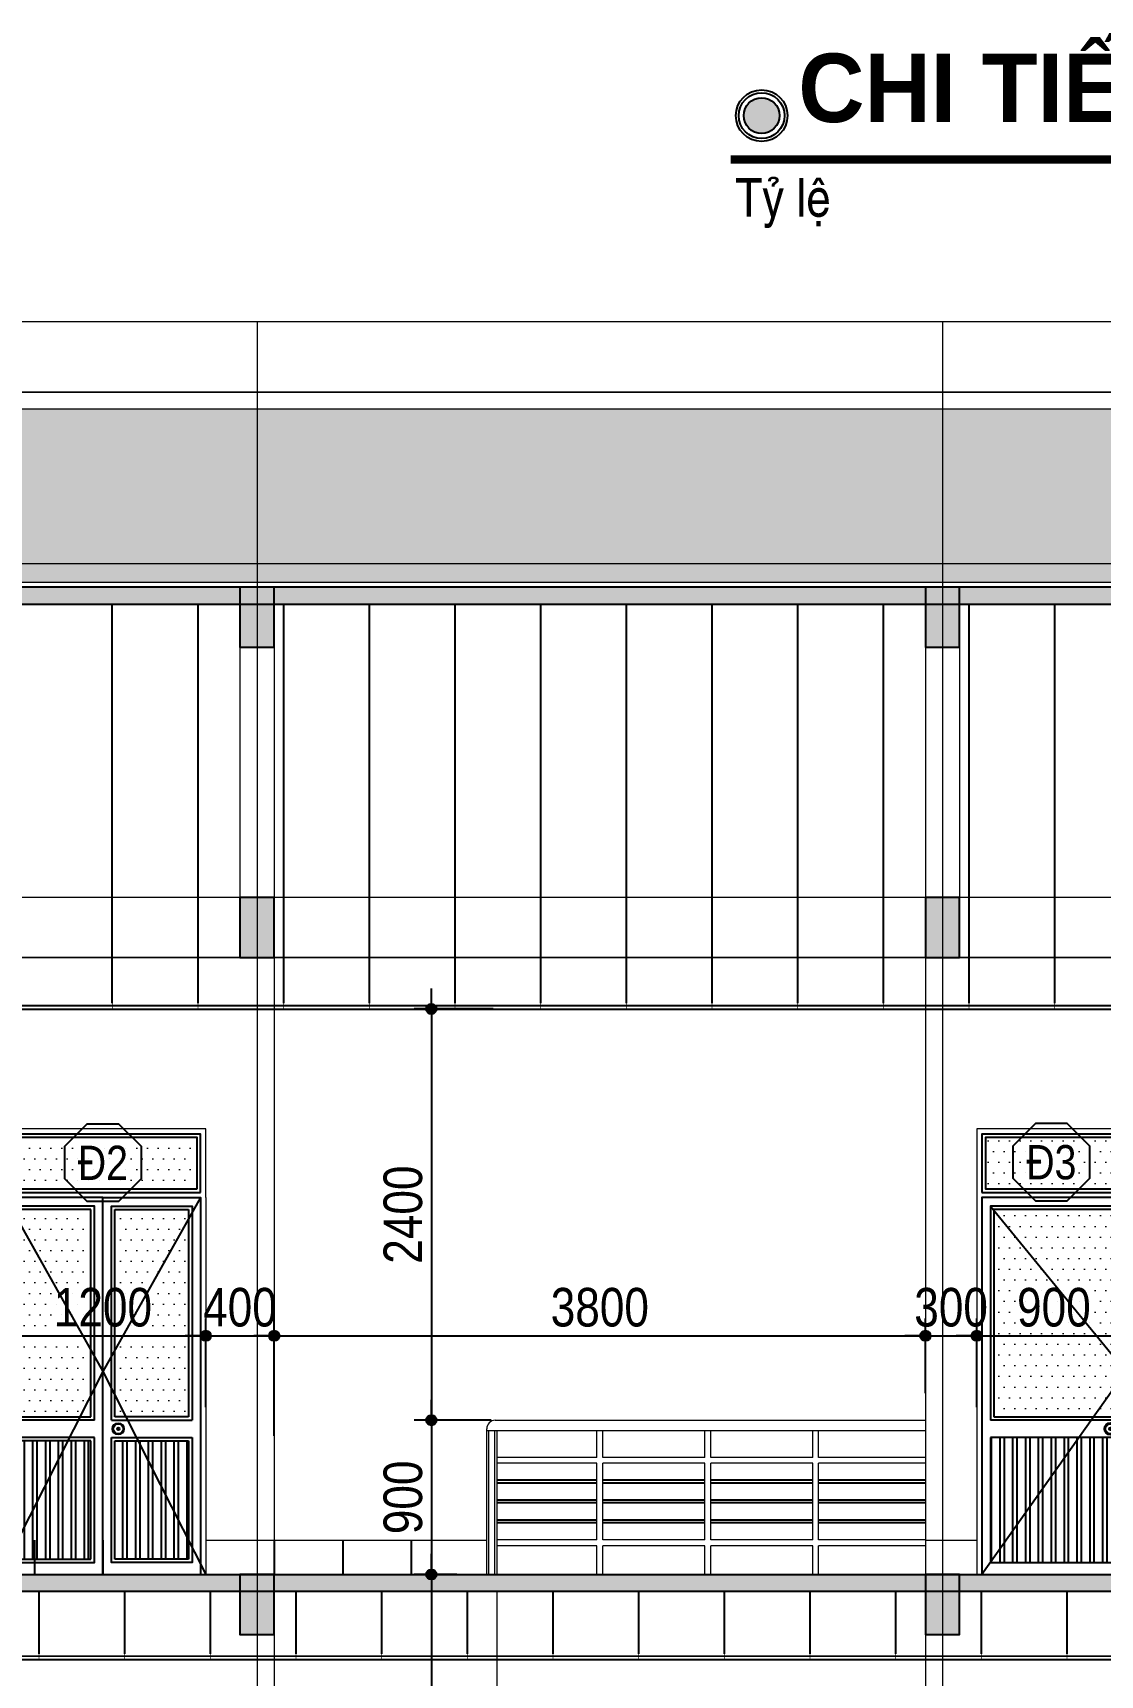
# Model space of a CAD drawing. Extents: x -79995 to 347433, y -157641 to 104789.
# Drawn here: x 90 to 6318, y -88668 to -79084 of the extents above; entities that cross this region are included whole.
import ezdxf
from ezdxf.enums import TextEntityAlignment as Align

# ---------------------------------------------------------------- set-up
doc = ezdxf.new("R2010")
doc.units = 0
doc.linetypes.add('ACAD_ISO10W100', pattern=[18, 12, -3, 0, -3])
doc.layers.get('DEFPOINTS').update_dxf_attribs({"linetype": 'CONTINUOUS'})
for name, color, linetype in [('daucat', 220, 'CONTINUOUS'), ('DIM', 1, 'CONTINUOUS'), ('DOOR', 20, 'CONTINUOUS'), ('HACH', 8, 'CONTINUOUS'), ('HACTH', 8, 'CONTINUOUS'), ('HATCH', 8, 'CONTINUOUS'), ('HATCHNGOI', 22, 'CONTINUOUS'), ('TAGS', 60, 'CONTINUOUS'), ('TEXT', 7, 'CONTINUOUS'), ('TUONG', 131, 'CONTINUOUS')]:
    doc.layers.add(name, color=color, linetype=linetype)
for name, color, linetype, lineweight in [('kinh', 153, 'CONTINUOUS', 13), ('NET-THAY', 2, 'CONTINUOUS', 13), ('TRUC', 24, 'CONTINUOUS', 0)]:
    doc.layers.add(name, color=color, linetype=linetype, lineweight=lineweight)
doc.styles.add('HEL-CONDENSE', font='')
doc.styles.add('SWISS-CONDENSE', font='')
doc.styles.add('VNI-HELVE-CONDENSEN', font='')
doc.styles.get('HEL-CONDENSE').set_extended_font_data('VNI-Helve-Condense')
doc.styles.get('SWISS-CONDENSE').set_extended_font_data('VNI-Swiss-Condense')
doc.styles.get('VNI-HELVE-CONDENSEN').set_extended_font_data('VNI-Helve-Condense')
doc.dimstyles.new('D100', dxfattribs={"dimtxt": 225, "dimasz": 1.2, "dimexe": 100, "dimexo": 0, "dimgap": 50, "dimtad": 1, "dimdec": 0, "dimzin": 13, "dimdsep": 46, "dimtxsty": 'HEL-CONDENSE', "dimblk": 'D50', "dimcen": 0, "dimclrd": 1, "dimclre": 1, "dimclrt": 7, "dimadec": 0, "dimazin": 0, "dimtfac": 1, "dimtdec": 0, "dimtmove": 0, "dimatfit": 3, "dimldrblk": 'D50', "dimfxl": 1, "dimtolj": 1, "dimtzin": 13, "dimarcsym": 0})
pattern_1 = [(0, (-1085335.75, 102950.75), (31.25, 62.5), [0, -62.5])]

# ---------------------------------------------------------------- blocks, each defined once
blk = doc.blocks.new('KH-CUADI')
at = {"layer": 'TAGS'}
blk.add_lwpolyline([(-124, 300), (-300, 124), (-300, -124), (-124, -300), (124, -300), (300, -124), (300, 124), (124, 300)], close=True, dxfattribs=at)
at = {"layer": 'TAGS', "style": 'VNI-HELVE-CONDENSEN'}
blk.add_attdef('D', text='', height=300, dxfattribs=at).set_placement((0, 0), align=Align.MIDDLE)
blk = doc.blocks.new('7')
at = {"layer": 'HATCH', "ltscale": 0.5}
h = blk.add_hatch(dxfattribs=at)
h.set_pattern_fill('ANSI32', color=256, scale=200, angle=45, style=0)
h.set_pattern_definition([(90, (-531059.8, 53674.22), (-75, 1e-14), []), (90, (-531034.8, 53699.22), (-75, 1e-14), [])])
h.paths.add_polyline_path([(-394.9, -1820), (-530, -1820), (-530, -2510), (-100, -2510), (-100, -2402.5)])
h.paths.add_polyline_path([(-100, -1820), (-394.9, -1820), (-100, -2402.5)], flags=17)
h.paths.add_polyline_path([(-670, -1820), (-805.1, -1820), (-1100, -2402.5), (-1100, -2510), (-670, -2510)])
h.paths.add_polyline_path([(-805.1, -1820), (-1100, -1820), (-1100, -2402.5)])
at = {"layer": 'kinh', "ltscale": 0.5}
h = blk.add_hatch(dxfattribs=at)
h.set_pattern_fill('DOTS', color=256, scale=1000, style=0)
h.set_pattern_definition([(0, (45757.98, -347217.66), (31.25, 62.5), [0, -62.5])])
h.paths.add_polyline_path([(-1140, -60), (-1140, -340), (-60, -340), (-60, -60)])
h = blk.add_hatch(dxfattribs=at)
h.set_pattern_fill('DOTS', color=256, scale=1000, style=0)
h.set_pattern_definition([(0, (45757.98, -347190.17), (31.25, 62.5), [0, -62.5])])
h.paths.add_polyline_path([(-1100, -472.5), (-1100, -1652.5), (-700, -1652.5), (-700, -472.5)])
h.paths.add_polyline_path([(-100, -1652.5), (-100, -472.5), (-500, -472.5), (-500, -1652.5)])
at = {"layer": 'DOOR'}
for p, q in [((-650, -1700), (-1120, -1700)), ((-550, -1700), (-80, -1700)), ((-650, -1800), (-1120, -1800)), ((-550, -1800), (-80, -1800))]:
    blk.add_line(p, q, dxfattribs=at)
for points in [[(-30, -370), (-30, -30), (-1170, -30)], [(-1170, -370), (-1170, -30)], [(-1170, -370), (-30, -370)], [(-600, -2600), (-600, -400), (-1170, -400), (-1170, -2600)], [(-650, -1700), (-650, -450), (-1120, -450), (-1120, -1700)], [(-600, -2600), (-600, -400), (-30, -400), (-30, -2600)], [(-550, -1700), (-550, -450), (-80, -450), (-80, -1700)], [(-1120, -1800), (-1120, -2530), (-650, -2530), (-650, -1800)], [(-80, -1800), (-80, -2530), (-550, -2530), (-550, -1800)]]:
    blk.add_lwpolyline(points, dxfattribs=at)
at = {"layer": 'HACTH'}
blk.add_lwpolyline([(-50, -350), (-50, -50), (-1150, -50), (-1150, -350), (-50, -350)], close=True, dxfattribs=at)
for points in [[(-1170, -400), (-600, -1415), (-1200, -2600)], [(-30, -400), (-600, -1415), (0, -2600)]]:
    blk.add_lwpolyline(points, dxfattribs=at)
for radius in [28.7, 7.25]:
    blk.add_circle((-510.6, -1750), radius, dxfattribs=at)
at = {"layer": 'HATCH'}
for p, q in [((-670, -470), (-1100, -470)), ((-1100, -470), (-1100, -1680)), ((-670, -1680), (-670, -470)), ((-530, -1680), (-530, -470)), ((-530, -470), (-100, -470)), ((-100, -470), (-100, -1680)), ((-1100, -1680), (-670, -1680)), ((-100, -1680), (-530, -1680)), ((-1100, -1820), (-1100, -2510)), ((-670, -1820), (-1100, -1820)), ((-670, -2510), (-670, -1820)), ((-530, -2510), (-530, -1820)), ((-530, -1820), (-100, -1820)), ((-100, -1820), (-100, -2510)), ((-1100, -2510), (-670, -2510)), ((-100, -2510), (-530, -2510))]:
    blk.add_line(p, q, dxfattribs=at)
at = {"layer": 'NET-THAY'}
for p, q in [((-1200, -400), (-1200, -2600)), ((0, -400), (0, -2600)), ((-600, -2600), (-1200, -2600)), ((-600, -2600), (0, -2600))]:
    blk.add_line(p, q, dxfattribs=at)
for points in [[(0, -400), (0, 0), (-1200, 0)], [(-1200, -400), (-1200, 0)], [(-505.4, -1750), (-514.7, -1750)]]:
    blk.add_lwpolyline(points, dxfattribs=at)
blk.add_circle((-510.6, -1750), 35.2, dxfattribs=at)
at = {"layer": 'TAGS', "linetype": 'Continuous'}
ref = blk.add_blockref('KH-CUADI', (-600.1, -196.3), dxfattribs=dict(at, xscale=0.75, yscale=0.75, zscale=0.75, rotation=180))
ref.add_attrib('D', 'Ñ2', dxfattribs={"color": 7, "height": 200, "style": 'VNI-HELVE-CONDENSEN'}).set_placement((-600.1, -196.3), align=Align.MIDDLE)
blk = doc.blocks.new('A$C16FF33BF')
at = {"layer": 'HATCH', "ltscale": 0.5}
h = blk.add_hatch(dxfattribs=at)
h.set_pattern_fill('ANSI32', color=256, scale=200, angle=45, style=0)
h.set_pattern_definition([(90, (-1840.56, 803.67), (-75, 1e-14), []), (90, (-1815.56, 828.67), (-75, 1e-14), [])])
h.paths.add_polyline_path([(-1323.5, 1533.7), (-1840.6, 1533.7), (-1840.6, 804.2)])
h.paths.add_polyline_path([(-1100.6, 1533.7), (-1323.5, 1533.7), (-1840.6, 804.2), (-1840.6, 803.7), (-1100.6, 803.7)])
at = {"layer": 'kinh'}
h = blk.add_hatch(dxfattribs=at)
h.set_pattern_fill('DOTS', color=256, scale=1000, style=0)
h.set_pattern_definition(pattern_1)
h.paths.add_polyline_path([(-1080.6, 3273.7), (-1860.6, 3273.7), (-1860.6, 2993.7), (-1080.6, 2993.7)])
h = blk.add_hatch(dxfattribs=at)
h.set_pattern_fill('DOTS', color=256, scale=1000, style=0)
h.set_pattern_definition(pattern_1)
h.paths.add_polyline_path([(-1120.6, 2833.7), (-1820.6, 2833.7), (-1820.6, 2824.9), (-1120.6, 1819.2)])
h.paths.add_polyline_path([(-1820.6, 1653.7), (-1120.6, 1653.7), (-1120.6, 1819.2), (-1820.6, 2824.9)])
at = {"layer": 'DOOR'}
for p, q in [((-1100.6, 1633.7), (-1840.6, 1633.7)), ((-1100.6, 1533.7), (-1840.6, 1533.7))]:
    blk.add_line(p, q, dxfattribs=at)
for points in [[(-1050.6, 2963.7), (-1050.6, 3303.7), (-1890.6, 3303.7), (-1890.6, 2963.7)], [(-1890.6, 2963.7), (-1050.6, 2963.7)], [(-1050.6, 733.7), (-1050.6, 2933.7), (-1890.6, 2933.7), (-1890.6, 733.7)], [(-1100.6, 1633.7), (-1100.6, 2883.7), (-1840.6, 2883.7), (-1840.6, 1633.7)], [(-1840.6, 1533.7), (-1840.6, 803.7), (-1100.6, 803.7), (-1100.6, 1533.7)], [(-1145.2, 1583.7), (-1135.8, 1583.7)]]:
    blk.add_lwpolyline(points, dxfattribs=at)
blk.add_circle((-1140, 1583.7), 35.2, dxfattribs=at)
at = {"layer": 'HACTH'}
for p, q in [((-1120.6, 2863.7), (-1820.6, 2863.7)), ((-1820.6, 2863.7), (-1820.6, 1653.7)), ((-1120.6, 1653.7), (-1120.6, 2863.7)), ((-1820.6, 1653.7), (-1120.6, 1653.7))]:
    blk.add_line(p, q, dxfattribs=at)
blk.add_lwpolyline([(-1840.6, 2883.7), (-1050.6, 1918.7), (-1890.6, 733.7)], dxfattribs=at)
for radius in [28.7, 7.25]:
    blk.add_circle((-1140, 1583.7), radius, dxfattribs=at)
at = {"layer": 'HATCH'}
blk.add_lwpolyline([(-1070.6, 2983.7), (-1070.6, 3283.7), (-1870.6, 3283.7), (-1870.6, 2983.7), (-1070.6, 2983.7)], close=True, dxfattribs=at)
at = {"layer": 'NET-THAY'}
for p, q in [((-1920.6, 2933.7), (-1920.6, 733.7)), ((-1020.6, 733.7), (-1020.6, 2933.7))]:
    blk.add_line(p, q, dxfattribs=at)
for points in [[(-1020.6, 2933.7), (-1020.6, 3333.7), (-1920.6, 3333.7), (-1920.6, 2933.7)], [(-1020.6, 733.7), (-1920.6, 733.7)]]:
    blk.add_lwpolyline(points, dxfattribs=at)
blk = doc.blocks.new('D50')
at = {"layer": 'DIM'}
blk.add_hatch(color=256, dxfattribs=at).paths.add_polyline_path([(25, 0, 1), (-25, 0, 1)])
blk.add_line((25, 0), (100, 0), dxfattribs=at)
blk.add_circle((0, 0), 25, dxfattribs=at)
blk = doc.blocks.new('*D1148')
at = {"layer": 'DEFPOINTS', "color": 0, "linetype": 'Continuous', "transparency": 16777216}
for p in [(1098.5, -86687.5), (-101.5, -87103.7), (1098.5, -87103.7)]:
    blk.add_point(p, dxfattribs=at)
at = {"layer": 'DIM', "color": 1, "linetype": 'Continuous', "lineweight": -2, "transparency": 16777216}
for p, q in [((-101.5, -87103.7), (-101.5, -86587.5)), ((1098.5, -87103.7), (1098.5, -86587.5)), ((-100.3, -86687.5), (1097.3, -86687.5))]:
    blk.add_line(p, q, dxfattribs=at)
at = {"layer": 'DIM', "color": 1, "linetype": 'Continuous', "lineweight": -2, "transparency": 16777216, "xscale": 1.199999999999999, "yscale": 1.199999999999999, "zscale": 1.199999999999999, "rotation": 180}
blk.add_blockref('D50', (-101.5, -86687.5), dxfattribs=at)
at = {"layer": 'DIM', "color": 1, "linetype": 'Continuous', "lineweight": -2, "transparency": 16777216, "xscale": 1.199999999999999, "yscale": 1.199999999999999, "zscale": 1.199999999999999}
blk.add_blockref('D50', (1098.5, -86687.5), dxfattribs=at)
at = {"layer": 'DIM', "color": 7, "linetype": 'Continuous', "transparency": 16777216, "insert": (498.5, -86522.6), "char_height": 225, "attachment_point": 5, "style": 'HEL-CONDENSE'}
blk.add_mtext('\\A1;1200', dxfattribs=at)
blk = doc.blocks.new('*D1149')
at = {"layer": 'DEFPOINTS', "color": 0, "linetype": 'Continuous', "transparency": 16777216}
for p in [(1498.5, -86687.5), (1098.5, -87103.7), (1498.5, -87271.4)]:
    blk.add_point(p, dxfattribs=at)
at = {"layer": 'DIM', "color": 1, "linetype": 'Continuous', "lineweight": -2, "transparency": 16777216}
for p, q in [((1098.5, -87103.7), (1098.5, -86587.5)), ((1498.5, -87271.4), (1498.5, -86587.5)), ((1099.7, -86687.5), (1497.3, -86687.5))]:
    blk.add_line(p, q, dxfattribs=at)
at = {"layer": 'DIM', "color": 1, "linetype": 'Continuous', "lineweight": -2, "transparency": 16777216, "xscale": 1.199999999999999, "yscale": 1.199999999999999, "zscale": 1.199999999999999, "rotation": 180}
blk.add_blockref('D50', (1098.5, -86687.5), dxfattribs=at)
at = {"layer": 'DIM', "color": 1, "linetype": 'Continuous', "lineweight": -2, "transparency": 16777216, "xscale": 1.199999999999999, "yscale": 1.199999999999999, "zscale": 1.199999999999999}
blk.add_blockref('D50', (1498.5, -86687.5), dxfattribs=at)
at = {"layer": 'DIM', "color": 7, "linetype": 'Continuous', "transparency": 16777216, "insert": (1298.5, -86522.6), "char_height": 225, "attachment_point": 5, "style": 'HEL-CONDENSE'}
blk.add_mtext('\\A1;400', dxfattribs=at)
blk = doc.blocks.new('*D1150')
at = {"layer": 'DEFPOINTS', "color": 0, "linetype": 'Continuous', "transparency": 16777216}
for p in [(5298.5, -86687.5), (5298.5, -87022), (1498.5, -87271.4)]:
    blk.add_point(p, dxfattribs=at)
at = {"layer": 'DIM', "color": 1, "linetype": 'Continuous', "lineweight": -2, "transparency": 16777216}
for p, q in [((1498.5, -87271.4), (1498.5, -86587.5)), ((5298.5, -87022), (5298.5, -86587.5)), ((1499.7, -86687.5), (5297.3, -86687.5))]:
    blk.add_line(p, q, dxfattribs=at)
at = {"layer": 'DIM', "color": 1, "linetype": 'Continuous', "lineweight": -2, "transparency": 16777216, "xscale": 1.199999999999999, "yscale": 1.199999999999999, "zscale": 1.199999999999999, "rotation": 180}
blk.add_blockref('D50', (1498.5, -86687.5), dxfattribs=at)
at = {"layer": 'DIM', "color": 1, "linetype": 'Continuous', "lineweight": -2, "transparency": 16777216, "xscale": 1.199999999999999, "yscale": 1.199999999999999, "zscale": 1.199999999999999}
blk.add_blockref('D50', (5298.5, -86687.5), dxfattribs=at)
at = {"layer": 'DIM', "color": 7, "linetype": 'Continuous', "transparency": 16777216, "insert": (3398.5, -86522.6), "char_height": 225, "attachment_point": 5, "style": 'HEL-CONDENSE'}
blk.add_mtext('\\A1;3800', dxfattribs=at)
blk = doc.blocks.new('*D1151')
at = {"layer": 'DEFPOINTS', "color": 0, "linetype": 'Continuous', "transparency": 16777216}
for p in [(5598.5, -86687.5), (5298.5, -87022), (5598.5, -87103.7)]:
    blk.add_point(p, dxfattribs=at)
at = {"layer": 'DIM', "color": 1, "linetype": 'Continuous', "lineweight": -2, "transparency": 16777216}
for p, q in [((5298.5, -87022), (5298.5, -86587.5)), ((5598.5, -87103.7), (5598.5, -86587.5)), ((5299.7, -86687.5), (5597.3, -86687.5))]:
    blk.add_line(p, q, dxfattribs=at)
at = {"layer": 'DIM', "color": 1, "linetype": 'Continuous', "lineweight": -2, "transparency": 16777216, "xscale": 1.199999999999999, "yscale": 1.199999999999999, "zscale": 1.199999999999999, "rotation": 180}
blk.add_blockref('D50', (5298.5, -86687.5), dxfattribs=at)
at = {"layer": 'DIM', "color": 1, "linetype": 'Continuous', "lineweight": -2, "transparency": 16777216, "xscale": 1.199999999999999, "yscale": 1.199999999999999, "zscale": 1.199999999999999}
blk.add_blockref('D50', (5598.5, -86687.5), dxfattribs=at)
at = {"layer": 'DIM', "color": 7, "linetype": 'Continuous', "transparency": 16777216, "insert": (5448.5, -86522.6), "char_height": 225, "attachment_point": 5, "style": 'HEL-CONDENSE'}
blk.add_mtext('\\A1;300', dxfattribs=at)
blk = doc.blocks.new('*D1152')
at = {"layer": 'DEFPOINTS', "color": 0, "linetype": 'Continuous', "transparency": 16777216}
for p in [(6498.5, -86687.5), (5598.5, -87103.7), (6498.5, -87103.7)]:
    blk.add_point(p, dxfattribs=at)
at = {"layer": 'DIM', "color": 1, "linetype": 'Continuous', "lineweight": -2, "transparency": 16777216}
for p, q in [((5598.5, -87103.7), (5598.5, -86587.5)), ((6498.5, -87103.7), (6498.5, -86587.5)), ((5599.7, -86687.5), (6497.3, -86687.5))]:
    blk.add_line(p, q, dxfattribs=at)
at = {"layer": 'DIM', "color": 1, "linetype": 'Continuous', "lineweight": -2, "transparency": 16777216, "xscale": 1.199999999999999, "yscale": 1.199999999999999, "zscale": 1.199999999999999, "rotation": 180}
blk.add_blockref('D50', (5598.5, -86687.5), dxfattribs=at)
at = {"layer": 'DIM', "color": 1, "linetype": 'Continuous', "lineweight": -2, "transparency": 16777216, "xscale": 1.199999999999999, "yscale": 1.199999999999999, "zscale": 1.199999999999999}
blk.add_blockref('D50', (6498.5, -86687.5), dxfattribs=at)
at = {"layer": 'DIM', "color": 7, "linetype": 'Continuous', "transparency": 16777216, "insert": (6048.5, -86522.6), "char_height": 225, "attachment_point": 5, "style": 'HEL-CONDENSE'}
blk.add_mtext('\\A1;900', dxfattribs=at)
blk = doc.blocks.new('*D1199')
at = {"layer": 'DEFPOINTS', "color": 0, "linetype": 'Continuous', "transparency": 16777216}
for p in [(2776.6, -84780.7), (2415.3, -87180.7), (2763.8, -87180.7)]:
    blk.add_point(p, dxfattribs=at)
at = {"layer": 'DIM', "color": 1, "linetype": 'Continuous', "lineweight": -2, "transparency": 16777216}
for p, q in [((2776.6, -84780.7), (2315.3, -84780.7)), ((2415.3, -84781.9), (2415.3, -87179.5)), ((2763.8, -87180.7), (2315.3, -87180.7))]:
    blk.add_line(p, q, dxfattribs=at)
at = {"layer": 'DIM', "color": 1, "linetype": 'Continuous', "lineweight": -2, "transparency": 16777216, "xscale": 1.199999999999999, "yscale": 1.199999999999999, "zscale": 1.199999999999999}
for p, rotation in [((2415.3, -84780.7), 90), ((2415.3, -87180.7), 270)]:
    blk.add_blockref('D50', p, dxfattribs=dict(at, rotation=rotation))
at = {"layer": 'DIM', "color": 7, "linetype": 'Continuous', "transparency": 16777216, "insert": (2250.4, -85980.7), "char_height": 225, "attachment_point": 5, "rotation": 90, "style": 'HEL-CONDENSE'}
blk.add_mtext('\\A1;2400', dxfattribs=at)
blk = doc.blocks.new('*D1200')
at = {"layer": 'DEFPOINTS', "color": 0, "linetype": 'Continuous', "transparency": 16777216}
for p in [(2763.8, -87180.7), (2415.3, -88080.7), (2564.1, -88080.7)]:
    blk.add_point(p, dxfattribs=at)
at = {"layer": 'DIM', "color": 1, "linetype": 'Continuous', "lineweight": -2, "transparency": 16777216}
for p, q in [((2763.8, -87180.7), (2315.3, -87180.7)), ((2415.3, -87181.9), (2415.3, -88079.5)), ((2564.1, -88080.7), (2315.3, -88080.7))]:
    blk.add_line(p, q, dxfattribs=at)
at = {"layer": 'DIM', "color": 1, "linetype": 'Continuous', "lineweight": -2, "transparency": 16777216, "xscale": 1.199999999999999, "yscale": 1.199999999999999, "zscale": 1.199999999999999}
for p, rotation in [((2415.3, -87180.7), 90), ((2415.3, -88080.7), 270)]:
    blk.add_blockref('D50', p, dxfattribs=dict(at, rotation=rotation))
at = {"layer": 'DIM', "color": 7, "linetype": 'Continuous', "transparency": 16777216, "insert": (2250.4, -87630.7), "char_height": 225, "attachment_point": 5, "rotation": 90, "style": 'HEL-CONDENSE'}
blk.add_mtext('\\A1;900', dxfattribs=at)
blk = doc.blocks.new('*D1201')
at = {"layer": 'DEFPOINTS', "color": 0, "linetype": 'Continuous', "transparency": 16777216}
for p in [(2564.1, -88080.7), (2415.3, -90330.7), (2798.2, -90330.7)]:
    blk.add_point(p, dxfattribs=at)
at = {"layer": 'DIM', "color": 1, "linetype": 'Continuous', "lineweight": -2, "transparency": 16777216}
for p, q in [((2564.1, -88080.7), (2315.3, -88080.7)), ((2415.3, -88081.9), (2415.3, -90329.5)), ((2798.2, -90330.7), (2315.3, -90330.7))]:
    blk.add_line(p, q, dxfattribs=at)
at = {"layer": 'DIM', "color": 1, "linetype": 'Continuous', "lineweight": -2, "transparency": 16777216, "xscale": 1.199999999999999, "yscale": 1.199999999999999, "zscale": 1.199999999999999}
for p, rotation in [((2415.3, -88080.7), 90), ((2415.3, -90330.7), 270)]:
    blk.add_blockref('D50', p, dxfattribs=dict(at, rotation=rotation))
at = {"layer": 'DIM', "color": 7, "linetype": 'Continuous', "transparency": 16777216, "insert": (2250.4, -89286.3), "char_height": 225, "attachment_point": 5, "rotation": 90, "style": 'HEL-CONDENSE'}
blk.add_mtext('\\A1;2250', dxfattribs=at)

msp = doc.modelspace()

# ---------------------------------------------------------------- hatches: boundary and pattern name
at = {"layer": 'DIM'}
msp.add_hatch(color=256, dxfattribs=at).paths.add_polyline_path([(4447.357, -79567.269, 1), (4238.317, -79567.269, 1)])
at = {"layer": 'HATCHNGOI'}
h = msp.add_hatch(dxfattribs=at)
h.set_pattern_fill('AR-RSHKE', color=34, scale=15, angle=180, style=0)
h.set_pattern_definition([(180, (-1056383.75, 17784.8), (-382.5, -180), [90, -75, 105, -45, 135, -60]), (180, (-1056473.75, 17777.3), (-382.5, -180), [75, -285, 60, -90]), (180, (-1056653.75, 17796.05), (-382.5, -180), [45, -465]), (270, (-1056383.75, 17784.8), (127.5, -180), [172.5, -547.5]), (270, (-1056473.75, 17784.8), (127.5, -180), [168.75, -551.25]), (270, (-1056548.75, 17784.8), (127.5, -180), [157.5, -562.5]), (270, (-1056653.75, 17796.05), (127.5, -180), [172.5, -547.5]), (270, (-1056698.75, 17796.05), (127.5, -180), [172.5, -547.5]), (270, (-1056833.75, 17784.8), (127.5, -180), [165, -555])])
h.paths.add_polyline_path([(14884.725, -81286.056, 0.1169302), (14862.277, -81280.733), (-8077.228, -81280.733), (-10085.642, -82289.863), (16882.547, -82289.863)])
at = {"layer": 'TUONG'}
h = msp.add_hatch(color=4, dxfattribs=at)
h.paths.add_polyline_path([(5298.452, -82319.863), (1498.452, -82319.863), (1498.452, -82419.863), (5298.452, -82419.863)])
h.paths.add_polyline_path([(1298.452, -82319.863), (-1101.548, -82319.863), (-1101.548, -82419.863), (1298.452, -82419.863)])
h.paths.add_polyline_path([(-1101.548, -82319.863), (-4001.548, -82319.863), (-4001.548, -82419.863), (-1101.548, -82419.863)])
h = msp.add_hatch(color=4, dxfattribs=at)
h.paths.add_polyline_path([(13798.452, -82319.863), (10998.452, -82319.863), (10998.452, -82419.863), (13798.452, -82419.863)])
h.paths.add_polyline_path([(10798.452, -82319.863), (7898.452, -82319.863), (7898.452, -82419.863), (10798.452, -82419.863)])
h.paths.add_polyline_path([(7898.452, -82319.863), (5498.452, -82319.863), (5498.452, -82419.863), (7898.452, -82419.863)])
msp.add_hatch(color=256, dxfattribs=at).paths.add_polyline_path([(-13201.548, -88080.733), (19998.452, -88080.733), (19998.452, -88180.733), (-13201.548, -88180.733)])

# ---------------------------------------------------------------- linework, layer by layer
at = {"layer": 'daucat', "const_width": 4}
for points in [[(553.452, -84680.733), (553.452, -84780.733), (523.452, -84780.733)], [(553.452, -84680.733), (553.452, -84780.733), (583.452, -84780.733)], [(1053.452, -84680.733), (1053.452, -84780.733), (1023.452, -84780.733)], [(1053.452, -84680.733), (1053.452, -84780.733), (1083.452, -84780.733)], [(1553.452, -84680.733), (1553.452, -84780.733), (1523.452, -84780.733)], [(1553.452, -84680.733), (1553.452, -84780.733), (1583.452, -84780.733)], [(2053.452, -84680.733), (2053.452, -84780.733), (2023.452, -84780.733)], [(2053.452, -84680.733), (2053.452, -84780.733), (2083.452, -84780.733)], [(2553.452, -84680.733), (2553.452, -84780.733), (2523.452, -84780.733)], [(2553.452, -84680.733), (2553.452, -84780.733), (2583.452, -84780.733)], [(3053.452, -84680.733), (3053.452, -84780.733), (3023.452, -84780.733)], [(3053.452, -84680.733), (3053.452, -84780.733), (3083.452, -84780.733)], [(3553.452, -84680.733), (3553.452, -84780.733), (3523.452, -84780.733)], [(3553.452, -84680.733), (3553.452, -84780.733), (3583.452, -84780.733)], [(4053.452, -84680.733), (4053.452, -84780.733), (4023.452, -84780.733)], [(4053.452, -84680.733), (4053.452, -84780.733), (4083.452, -84780.733)], [(4553.452, -84680.733), (4553.452, -84780.733), (4523.452, -84780.733)], [(4553.452, -84680.733), (4553.452, -84780.733), (4583.452, -84780.733)], [(5053.452, -84680.733), (5053.452, -84780.733), (5023.452, -84780.733)], [(5053.452, -84680.733), (5053.452, -84780.733), (5083.452, -84780.733)], [(5553.452, -84680.733), (5553.452, -84780.733), (5523.452, -84780.733)], [(5553.452, -84680.733), (5553.452, -84780.733), (5583.452, -84780.733)], [(6053.452, -84680.733), (6053.452, -84780.733), (6023.452, -84780.733)], [(6053.452, -84680.733), (6053.452, -84780.733), (6083.452, -84780.733)], [(125.698, -88476.547), (125.698, -88576.547), (95.698, -88576.547)], [(125.698, -88476.547), (125.698, -88576.547), (155.698, -88576.547)], [(625.698, -88476.547), (625.698, -88576.547), (595.698, -88576.547)], [(625.698, -88476.547), (625.698, -88576.547), (655.698, -88576.547)], [(1125.698, -88476.547), (1125.698, -88576.547), (1095.698, -88576.547)], [(1125.698, -88476.547), (1125.698, -88576.547), (1155.698, -88576.547)], [(1625.698, -88476.547), (1625.698, -88576.547), (1595.698, -88576.547)], [(1625.698, -88476.547), (1625.698, -88576.547), (1655.698, -88576.547)], [(2125.698, -88476.547), (2125.698, -88576.547), (2095.698, -88576.547)], [(2125.698, -88476.547), (2125.698, -88576.547), (2155.698, -88576.547)], [(2625.698, -88476.547), (2625.698, -88576.547), (2595.698, -88576.547)], [(2625.698, -88476.547), (2625.698, -88576.547), (2655.698, -88576.547)], [(3125.698, -88476.547), (3125.698, -88576.547), (3095.698, -88576.547)], [(3125.698, -88476.547), (3125.698, -88576.547), (3155.698, -88576.547)], [(3625.698, -88476.547), (3625.698, -88576.547), (3595.698, -88576.547)], [(3625.698, -88476.547), (3625.698, -88576.547), (3655.698, -88576.547)], [(4125.698, -88476.547), (4125.698, -88576.547), (4095.698, -88576.547)], [(4125.698, -88476.547), (4125.698, -88576.547), (4155.698, -88576.547)], [(4625.698, -88476.547), (4625.698, -88576.547), (4595.698, -88576.547)], [(4625.698, -88476.547), (4625.698, -88576.547), (4655.698, -88576.547)], [(5125.698, -88476.547), (5125.698, -88576.547), (5095.698, -88576.547)], [(5125.698, -88476.547), (5125.698, -88576.547), (5155.698, -88576.547)], [(5625.698, -88476.547), (5625.698, -88576.547), (5595.698, -88576.547)], [(5625.698, -88476.547), (5625.698, -88576.547), (5655.698, -88576.547)], [(6125.698, -88476.547), (6125.698, -88576.547), (6095.698, -88576.547)], [(6125.698, -88476.547), (6125.698, -88576.547), (6155.698, -88576.547)]]:
    msp.add_lwpolyline(points, dxfattribs=at)
at = {"layer": 'DIM', "color": 7, "linetype": 'Continuous'}
for radius in [150.491, 133.77, 104.52]:
    msp.add_circle((4342.837, -79567.269), radius, dxfattribs=at)
at = {"layer": 'DOOR'}
for p, q in [((98.444, -87880.733), (98.444, -88080.733)), ((498.444, -87880.733), (498.444, -88080.733)), ((1498.452, -87880.733), (1498.452, -88080.733)), ((1898.452, -87880.733), (1898.452, -88080.733)), ((2298.452, -87880.733), (2298.452, -88080.733)), ((19798.455, -88560.733), (-13001.545, -88556.547))]:
    msp.add_line(p, q, dxfattribs=at)
at = {"layer": 'DOOR', "linetype": 'Continuous'}
msp.add_line((19798.452, -88580.733), (-13001.548, -88576.547), dxfattribs=at)
at = {"layer": 'DOOR'}
for points in [[(-13001.548, -84760.733), (19798.452, -84760.733)], [(-13001.548, -84780.733), (19798.452, -84780.733)]]:
    msp.add_lwpolyline(points, dxfattribs=at)
at = {"layer": 'HACH'}
for points in [[(553.452, -84747.143), (553.452, -82419.863)], [(1053.452, -84747.143), (1053.452, -82419.863)], [(1553.452, -84747.143), (1553.452, -82419.863)], [(2053.452, -84747.143), (2053.452, -82419.863)], [(2553.452, -84747.143), (2553.452, -82419.863)], [(3053.452, -84747.143), (3053.452, -82419.863)], [(3553.452, -84747.143), (3553.452, -82419.863)], [(4053.452, -84747.143), (4053.452, -82419.863)], [(4553.452, -84747.143), (4553.452, -82419.863)], [(5053.452, -84747.143), (5053.452, -82419.863)], [(5553.452, -84747.143), (5553.452, -82419.863)], [(6053.452, -84747.143), (6053.452, -82419.863)], [(125.698, -88542.957), (125.698, -88176.547)], [(625.698, -88542.957), (625.698, -88176.547)], [(1125.698, -88542.957), (1125.698, -88176.547)], [(1625.698, -88542.957), (1625.698, -88176.547)], [(2125.698, -88542.957), (2125.698, -88176.547)], [(2625.698, -88542.957), (2625.698, -88176.547)], [(3125.698, -88542.957), (3125.698, -88176.547)], [(3625.698, -88542.957), (3625.698, -88176.547)], [(4125.698, -88542.957), (4125.698, -88176.547)], [(4625.698, -88542.957), (4625.698, -88176.547)], [(5125.698, -88542.957), (5125.698, -88176.547)], [(5625.698, -88542.957), (5625.698, -88176.547)], [(6125.698, -88542.957), (6125.698, -88176.547)]]:
    msp.add_lwpolyline(points, dxfattribs=at)
at = {"layer": 'HACTH'}
for p, q in [((3381.452, -87531.233), (2798.452, -87531.233)), ((3381.452, -87547.233), (2798.452, -87547.233)), ((4011.522, -87531.233), (3415.452, -87531.233)), ((4011.522, -87547.233), (3415.452, -87547.233)), ((4641.591, -87531.233), (4045.522, -87531.233)), ((4641.591, -87547.233), (4045.522, -87547.233)), ((5298.452, -87531.233), (4675.591, -87531.233)), ((5298.452, -87547.233), (4675.591, -87547.233)), ((3381.452, -87647.233), (2798.452, -87647.233)), ((3381.452, -87663.233), (2798.452, -87663.233)), ((4011.522, -87647.233), (3415.452, -87647.233)), ((4011.522, -87663.233), (3415.452, -87663.233)), ((4641.591, -87647.233), (4045.522, -87647.233)), ((4641.591, -87663.233), (4045.522, -87663.233)), ((5298.452, -87647.233), (4675.591, -87647.233)), ((5298.452, -87663.233), (4675.591, -87663.233)), ((3381.452, -87763.233), (2798.452, -87763.233)), ((3381.452, -87779.233), (2798.452, -87779.233)), ((4011.522, -87763.233), (3415.452, -87763.233)), ((4011.522, -87779.233), (3415.452, -87779.233)), ((4641.591, -87763.233), (4045.522, -87763.233)), ((4641.591, -87779.233), (4045.522, -87779.233)), ((5298.452, -87763.233), (4675.591, -87763.233)), ((5298.452, -87779.233), (4675.591, -87779.233))]:
    msp.add_line(p, q, dxfattribs=at)
at = {"layer": 'NET-THAY'}
for p, q in [((14897.843, -81180.733), (-8100.938, -81180.733)), ((14874.132, -81280.733), (-8077.228, -81280.733)), ((-10308.377, -82289.863), (17105.282, -82289.863)), ((1298.452, -82669.863), (1298.452, -84130.733)), ((1498.452, -82669.863), (1498.452, -84130.733)), ((5298.452, -82669.863), (5298.452, -84130.733)), ((5498.452, -82669.863), (5498.452, -84130.733)), ((19898.452, -84130.733), (-13101.548, -84130.733)), ((19798.452, -84480.733), (-13001.548, -84480.733)), ((1498.452, -84480.733), (1498.452, -88080.733)), ((5298.452, -84480.733), (5298.452, -88080.733)), ((2788.452, -87180.733), (5298.452, -87180.733)), ((2738.452, -88080.733), (2738.452, -87230.733)), ((2738.452, -87240.733), (5298.452, -87240.733)), ((2751.383, -88080.733), (2751.383, -87240.733)), ((2785.383, -88080.733), (2785.383, -87240.733)), ((2798.452, -88080.733), (2798.452, -87240.733)), ((3381.452, -87397.233), (3381.452, -87240.733)), ((3415.452, -87397.233), (3415.452, -87240.733)), ((4011.522, -87397.233), (4011.522, -87240.733)), ((4045.522, -87397.233), (4045.522, -87240.733)), ((4641.591, -87397.233), (4641.591, -87240.733)), ((4675.591, -87397.233), (4675.591, -87240.733)), ((3381.452, -87397.233), (2798.452, -87397.233)), ((4011.522, -87397.233), (3415.452, -87397.233)), ((4641.591, -87397.233), (4045.522, -87397.233)), ((5298.452, -87397.233), (4675.591, -87397.233)), ((3381.452, -87431.233), (2798.452, -87431.233)), ((3381.452, -87879.233), (3381.452, -87431.233)), ((4011.522, -87431.233), (3415.452, -87431.233)), ((3415.452, -87879.233), (3415.452, -87431.233)), ((4011.522, -87879.233), (4011.522, -87431.233)), ((4641.591, -87431.233), (4045.522, -87431.233)), ((4045.522, -87879.233), (4045.522, -87431.233)), ((4641.591, -87879.233), (4641.591, -87431.233)), ((5298.452, -87431.233), (4675.591, -87431.233)), ((4675.591, -87879.233), (4675.591, -87431.233)), ((1098.452, -87880.733), (2738.452, -87880.733)), ((3381.452, -87879.233), (2798.452, -87879.233)), ((4011.522, -87879.233), (3415.452, -87879.233)), ((4641.591, -87879.233), (4045.522, -87879.233)), ((5298.452, -87879.233), (4675.591, -87879.233)), ((5298.452, -87880.733), (5598.452, -87880.733)), ((3381.452, -87913.233), (2798.452, -87913.233)), ((3381.452, -88080.733), (3381.452, -87913.233)), ((4011.522, -87913.233), (3415.452, -87913.233)), ((3415.452, -88080.733), (3415.452, -87913.233)), ((4011.522, -88080.733), (4011.522, -87913.233)), ((4641.591, -87913.233), (4045.522, -87913.233)), ((4045.522, -88080.733), (4045.522, -87913.233)), ((4641.591, -88080.733), (4641.591, -87913.233)), ((5298.452, -87913.233), (4675.591, -87913.233)), ((4675.591, -88080.733), (4675.591, -87913.233)), ((1498.452, -88430.733), (1498.452, -91680.733)), ((5298.452, -88430.733), (5298.452, -91680.733))]:
    msp.add_line(p, q, dxfattribs=at)
msp.add_lwpolyline([(3998.452, -90330.733), (3998.452, -90180.733), (3698.452, -90180.733), (3698.452, -90030.733), (3398.452, -90030.733), (3398.452, -89880.733), (3098.452, -89880.733), (3098.452, -89730.733), (2798.452, -89730.733), (2798.452, -88180.733)], dxfattribs=at)
msp.add_arc((2788.452, -87230.733), 50, 90, 180, dxfattribs=at)
at = {"layer": 'TEXT', "color": 7, "linetype": 'ByBlock', "const_width": 48.75}
msp.add_lwpolyline([(10007.185, -79823.34), (5346.362, -79823.34), (10007.185, -79823.34), (4162.158, -79823.34)], dxfattribs=at)
at = {"layer": 'TRUC', "linetype": 'ACAD_ISO10W100', "ltscale": 50}
msp.add_line((-15386.532, -88080.733), (21808.188, -88080.733), dxfattribs=at)
at = {"layer": 'TRUC', "linetype": 'ACAD_ISO10W100', "ltscale": 0.2}
for points in [[(-15386.532, -80769.167), (21808.188, -80769.167)], [(1398.452, -80769.167), (1398.452, -94830.733)], [(1398.452, -80769.167), (1398.452, -94830.733)], [(5398.452, -80769.167), (5398.452, -94830.733)], [(-15386.532, -81180.733), (21808.188, -81180.733)], [(-15386.532, -82180.733), (21808.188, -82180.733)], [(-15386.532, -84480.733), (21808.188, -84480.733)]]:
    msp.add_lwpolyline(points, dxfattribs=at)
msp.add_lwpolyline([(-15386.532, -80769.167), (21808.188, -80769.167), (21808.188, -94830.733), (-15386.532, -94830.733)], close=True, dxfattribs=at)
at = {"layer": 'TUONG', "color": 4}
for p, q in [((16942.254, -82319.863), (-10145.35, -82319.863)), ((16918.544, -82419.863), (-10121.639, -82419.863)), ((1298.452, -82469.863), (1298.452, -82669.863)), ((5298.452, -82469.863), (5298.452, -82669.863)), ((1298.452, -84280.733), (1298.452, -84480.733)), ((5298.452, -84280.733), (5298.452, -84480.733)), ((1298.452, -88230.733), (1298.452, -88430.733)), ((5298.452, -88230.733), (5298.452, -88430.733))]:
    msp.add_line(p, q, dxfattribs=at)
at = {"layer": 'TUONG'}
for p, q in [((-13201.548, -88080.733), (19998.452, -88080.733)), ((19998.452, -88180.733), (-13201.548, -88180.733))]:
    msp.add_line(p, q, dxfattribs=at)
at = {"layer": 'TUONG', "color": 4}
for points in [[(1498.452, -82319.863), (1298.452, -82319.863), (1298.452, -82669.863), (1498.452, -82669.863)], [(5498.452, -82319.863), (5298.452, -82319.863), (5298.452, -82669.863), (5498.452, -82669.863)], [(1498.452, -84130.733), (1298.452, -84130.733), (1298.452, -84480.733), (1498.452, -84480.733)], [(5498.452, -84130.733), (5298.452, -84130.733), (5298.452, -84480.733), (5498.452, -84480.733)], [(1498.452, -88080.733), (1298.452, -88080.733), (1298.452, -88430.733), (1498.452, -88430.733)], [(5498.452, -88080.733), (5298.452, -88080.733), (5298.452, -88430.733), (5498.452, -88430.733)]]:
    msp.add_lwpolyline(points, close=True, dxfattribs=at)
at = {"layer": 'TUONG'}
for points in [[(1498.452, -82669.863), (1298.452, -82669.863), (1498.452, -82319.863), (1298.452, -82319.863)], [(5498.452, -82669.863), (5298.452, -82669.863), (5498.452, -82319.863), (5298.452, -82319.863)], [(1498.452, -84480.733), (1298.452, -84480.733), (1498.452, -84130.733), (1298.452, -84130.733)], [(5498.452, -84480.733), (5298.452, -84480.733), (5498.452, -84130.733), (5298.452, -84130.733)], [(1498.452, -88430.733), (1298.452, -88430.733), (1498.452, -88080.733), (1298.452, -88080.733)], [(5498.452, -88430.733), (5298.452, -88430.733), (5498.452, -88080.733), (5298.452, -88080.733)]]:
    msp.add_trace(points, dxfattribs=at)

# ---------------------------------------------------------------- block references
at = {"layer": 'DOOR'}
for name, p in [('7', (1098.452, -85480.733)), ('A$C16FF33BF', (7519.015, -88814.4))]:
    msp.add_blockref(name, p, dxfattribs=at)
at = {"layer": 'TAGS', "linetype": 'Continuous'}
ref = msp.add_blockref('KH-CUADI', (6033.512, -85674.579), dxfattribs=dict(at, xscale=0.75, yscale=0.75, zscale=0.75, rotation=180))
ref.add_attrib('D', 'Ñ3', dxfattribs={"color": 7, "height": 200, "style": 'VNI-HELVE-CONDENSEN'}).set_placement((6033.512, -85674.579), align=Align.MIDDLE)

# ---------------------------------------------------------------- texts
at = {"layer": 'TEXT', "color": 7, "insert": (4556.873, -79205.086), "char_height": 400, "attachment_point": 1, "style": 'SWISS-CONDENSE'}
msp.add_mtext('{\\fVNI-Avo|b1|i0|c0|p2;CHI TIEÁT MOÙC NÖÔÙC}', dxfattribs=at)
at = {"layer": 'TEXT', "color": 7, "linetype": 'ByBlock', "insert": (4189.179, -79931.252), "char_height": 225, "attachment_point": 1, "style": 'SWISS-CONDENSE'}
msp.add_mtext('{\\fVNI-Helve-Condense|b0|i0|c0|p2;Tyû leä}', dxfattribs=at)

# ---------------------------------------------------------------- dimensions: what is measured, and where the dimension line sits
at = {"layer": 'DIM', "linetype": 'Continuous'}
dim = msp.add_linear_dim(base=(2415.336, -87180.733), p1=(2776.578, -84780.733), p2=(2763.762, -87180.733), angle=90, dimstyle='D100', dxfattribs=at)
dim.commit()
dim.dimension.update_dxf_attribs({"geometry": '*D1199', "text_midpoint": (2250.436, -85980.733)})
for base, p1, p2, picture, middle in [((1098.452, -86687.468), (-101.548, -87103.723), (1098.452, -87103.723), '*D1148', (498.452, -86522.568)), ((5298.452, -86687.468), (1498.452, -87271.388), (5298.452, -87022.029), '*D1150', (3398.452, -86522.568)), ((6498.452, -86687.468), (5598.452, -87103.723), (6498.452, -87103.723), '*D1152', (6048.452, -86522.568))]:
    dim = msp.add_linear_dim(base=base, p1=p1, p2=p2, dimstyle='D100', override={"dimtmove": 1}, dxfattribs=at)
    dim.commit()
    dim.dimension.update_dxf_attribs({"geometry": picture, "text_midpoint": middle})
for base, p1, p2, picture, middle in [((1498.452, -86687.468), (1098.452, -87103.723), (1498.452, -87271.388), '*D1149', (1298.452, -86687.468)), ((5598.452, -86687.468), (5298.452, -87022.029), (5598.452, -87103.723), '*D1151', (5448.452, -86687.468))]:
    dim = msp.add_linear_dim(base=base, p1=p1, p2=p2, dimstyle='D100', override={"dimtmove": 1}, dxfattribs=at)
    dim.commit()
    dim.dimension.update_dxf_attribs({"geometry": picture, "text_midpoint": middle, "dimtype": 160})
dim = msp.add_linear_dim(base=(2415.336, -88080.733), p1=(2763.762, -87180.733), p2=(2564.098, -88080.733), angle=90, dimstyle='D100', override={"dimtmove": 1}, dxfattribs=at)
dim.commit()
dim.dimension.update_dxf_attribs({"geometry": '*D1200', "text_midpoint": (2250.436, -87630.733)})
dim = msp.add_linear_dim(base=(2415.336, -90330.733), p1=(2564.098, -88080.733), p2=(2798.199, -90330.733), angle=90, dimstyle='D100', override={"dimtmove": 1}, dxfattribs=at)
dim.commit()
dim.dimension.update_dxf_attribs({"geometry": '*D1201', "text_midpoint": (2415.336, -89286.315), "dimtype": 160})

doc.saveas('drawing.dxf')
